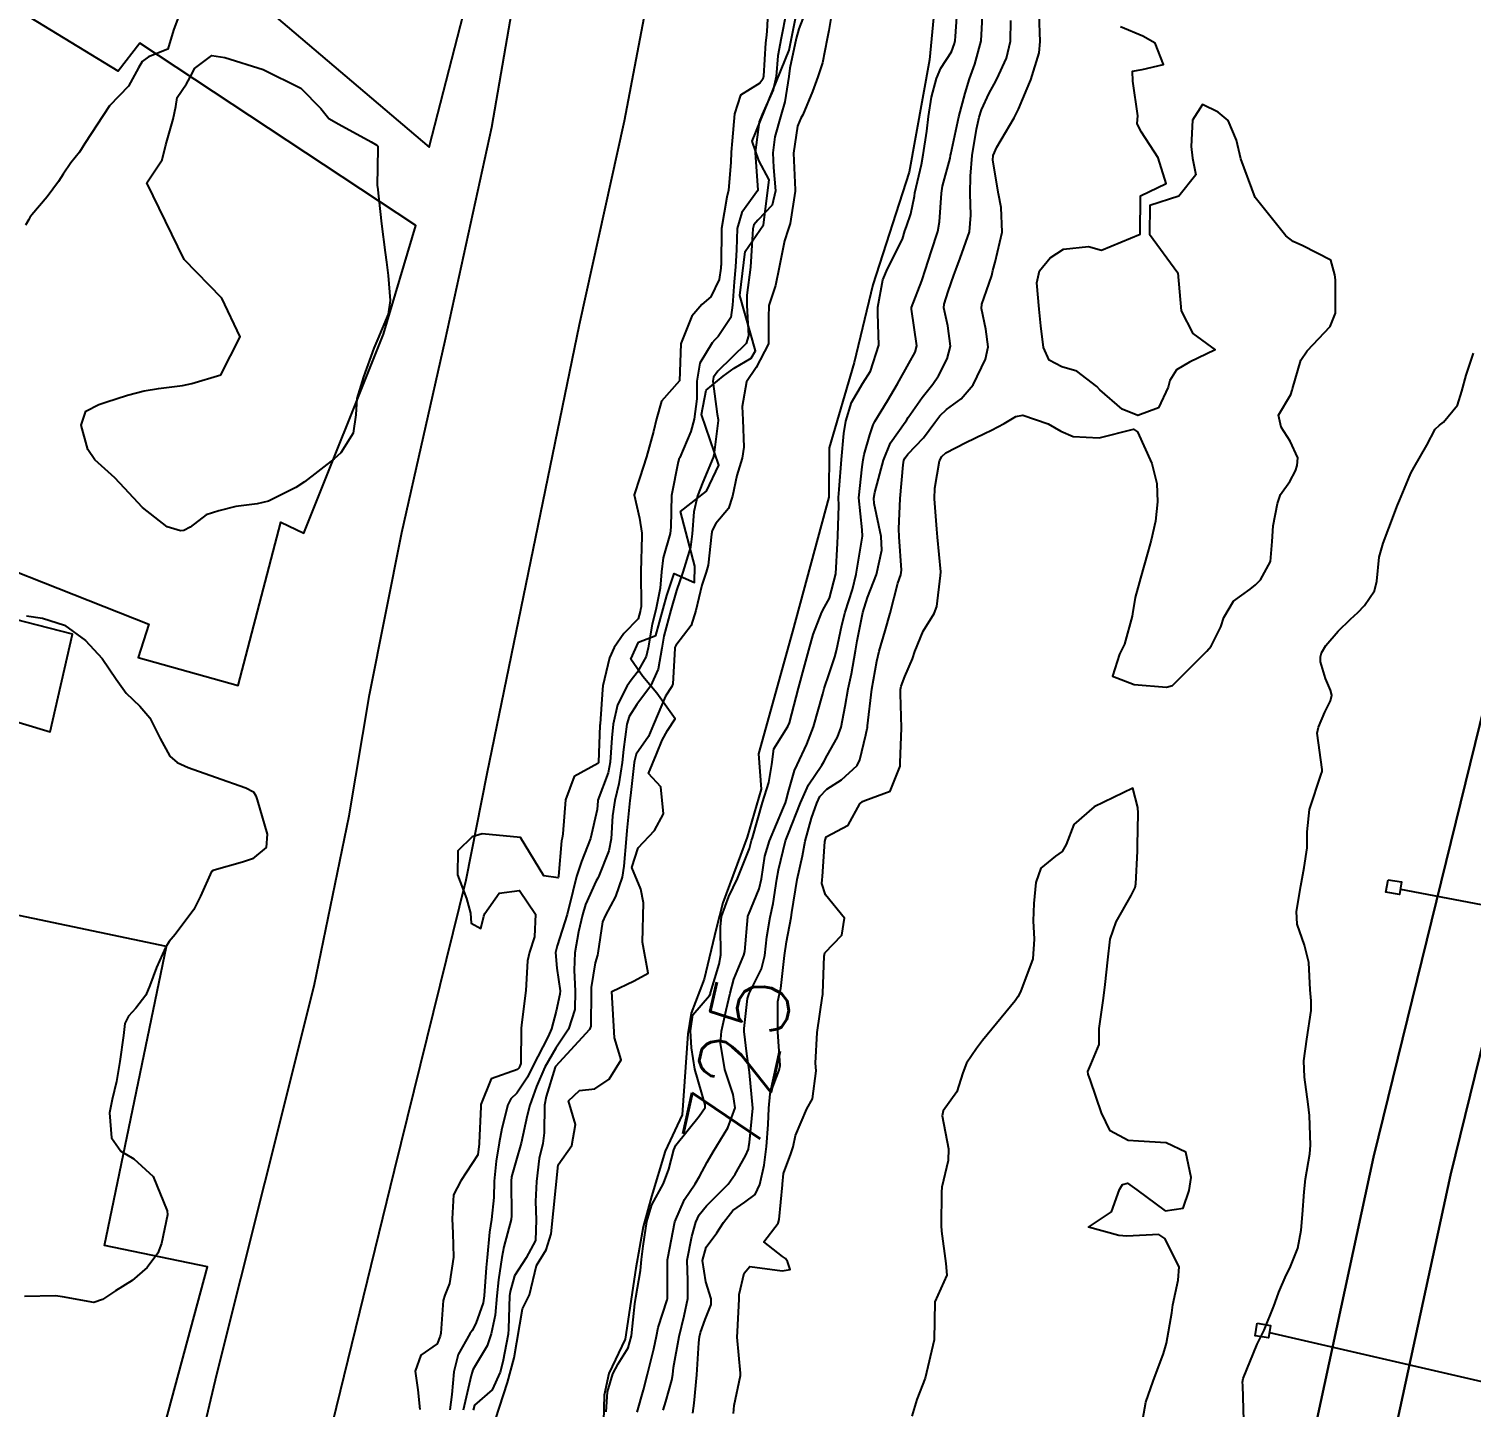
# Model space of a CAD drawing. Header units: metres. Extents: x 318500 to 325275, y 7408834 to 7428799.
# Drawn here: x 323401 to 323476.5, y 7419351.2 to 7419423.3 of the extents above; entities that cross this region are included whole.
import ezdxf
from ezdxf.enums import TextEntityAlignment as Align

# ---------------------------------------------------------------- set-up
doc = ezdxf.new("R2010")
doc.units = ezdxf.units.M
doc.header["$MEASUREMENT"] = 0
for name, color, linetype in [('Cotas', 45, 'Continuous'), ('Curvas de Nivel 1m', 11, 'Continuous'), ('Curvas de Nivel 5m', 15, 'Continuous'), ('Edificações', 30, 'Continuous'), ('Hidrografia', 140, 'Continuous'), ('Linha Férrea', 20, 'Continuous'), ('Pórticos', 45, 'Continuous'), ('Vias Primárias', 230, 'Continuous')]:
    doc.layers.add(name, color=color, linetype=linetype)
doc.styles.add('Style-STANDARD', font='STANDARD.shx')

msp = doc.modelspace()

# ---------------------------------------------------------------- linework, layer by layer
at = {"layer": 'Curvas de Nivel 1m', "flags": 128}
for points, elevation in [([(323409.34, 7419425.23), (323408.604, 7419423.241), (323408.305, 7419422.245), (323407.299, 7419421.843), (323406.961, 7419421.597), (323406.772, 7419421.265), (323406.247, 7419420.298), (323405.26, 7419419.28), (323403.968, 7419417.299), (323403.686, 7419416.851), (323403.225, 7419416.294), (323402.824, 7419415.706), (323402.583, 7419415.316), (323402, 7419414.52), (323401.184, 7419413.568), (323401.088, 7419413.424), (323401.037, 7419413.332), (323400.867, 7419413.024)], 727), ([(323439.732, 7419424.824), (323439.66, 7419423.162), (323439.612, 7419422.826), (323439.575, 7419422.567), (323439.484, 7419420.827), (323439.451, 7419420.664), (323439.284, 7419420.457), (323438.281, 7419419.839), (323437.959, 7419418.85), (323437.836, 7419417.441), (323437.78, 7419416.852), (323437.772, 7419416.312), (323437.653, 7419414.853), (323437.566, 7419414.494), (323437.289, 7419412.858), (323437.258, 7419410.956), (323437.252, 7419410.859), (323437.245, 7419410.772), (323437.15, 7419410.191), (323436.715, 7419409.286), (323436.258, 7419408.869), (323435.72, 7419408.275), (323435.166, 7419406.879), (323435.159, 7419406.82), (323435.08, 7419404.88), (323434.142, 7419403.816), (323433.884, 7419402.897), (323433.714, 7419402.226), (323433.354, 7419400.905), (323433.009, 7419399.828), (323432.714, 7419398.913), (323432.982, 7419397.697), (323433.12, 7419396.908), (323433.119, 7419396.757), (323433.067, 7419394.908), (323433.07, 7419393.056), (323433.047, 7419392.908), (323433.023, 7419392.803), (323432.913, 7419392.422), (323432.167, 7419391.652), (323431.666, 7419390.922), (323431.421, 7419390.386), (323431.078, 7419388.928), (323431.058, 7419388.728), (323430.928, 7419386.929), (323430.922, 7419386.846), (323430.844, 7419384.93), (323430.842, 7419384.897), (323430.809, 7419384.853), (323429.569, 7419384.178), (323429.111, 7419382.955), (323428.98, 7419381.175), (323428.936, 7419380.957), (323428.908, 7419380.807), (323428.746, 7419378.96), (323428.746, 7419378.944), (323428.729, 7419378.875), (323427.99, 7419378.971), (323426.76, 7419380.99), (323424.762, 7419381.179), (323424.227, 7419381.018), (323423.492, 7419380.286), (323423.473, 7419379.029), (323423.941, 7419377.793), (323424.145, 7419377.018), (323424.18, 7419376.503), (323424.692, 7419376.228), (323424.843, 7419376.864), (323424.892, 7419377.008), (323425.649, 7419378.068), (323426.718, 7419378.209), (323427.543, 7419376.977), (323427.499, 7419375.789), (323427.227, 7419374.982), (323427.129, 7419374.527), (323427.033, 7419372.984), (323426.808, 7419371.173), (323426.797, 7419370.987), (323426.773, 7419369.159), (323426.709, 7419368.988), (323426.673, 7419368.914), (323426.598, 7419368.838), (323425.232, 7419368.362), (323424.688, 7419367.009), (323424.68, 7419366.897), (323424.599, 7419365.009), (323424.598, 7419364.951), (323424.534, 7419364.384), (323423.632, 7419363.023), (323423.252, 7419362.286), (323423.183, 7419361.03), (323423.227, 7419360.28), (323423.248, 7419359.028), (323423.056, 7419357.64), (323422.796, 7419357.035), (323422.723, 7419356.748), (323422.594, 7419355.037), (323422.564, 7419354.881), (323422.402, 7419354.482), (323421.554, 7419353.891), (323421.248, 7419353.057), (323421.397, 7419352.081), (323421.5, 7419351.053)], 726), ([(323441.747, 7419424.385), (323441.325, 7419423.297), (323441.183, 7419422.802), (323440.864, 7419421.239), (323440.809, 7419420.807), (323440.6, 7419419.48), (323440.404, 7419418.813), (323440.074, 7419417.643), (323439.964, 7419416.819), (323439.998, 7419416.049), (323440.104, 7419414.817), (323439.935, 7419414.083), (323439.187, 7419413.299), (323438.973, 7419413.043), (323438.912, 7419412.834), (323438.9, 7419412.557), (323438.792, 7419410.836), (323438.612, 7419409.363), (323438.6, 7419408.838), (323438.701, 7419407.241), (323438.569, 7419406.838), (323437.085, 7419405.389), (323436.862, 7419405.082), (323436.831, 7419404.862), (323437.054, 7419403.131), (323437.101, 7419402.859), (323437.1, 7419402.808), (323437.041, 7419402.241), (323436.883, 7419401), (323436.845, 7419400.862), (323436.295, 7419399.579), (323436.031, 7419398.87), (323435.83, 7419398.028), (323435.741, 7419396.872), (323435.651, 7419396.182), (323435.251, 7419394.877), (323434.93, 7419393.904), (323434.628, 7419392.884), (323434.261, 7419391.528), (323434.15, 7419390.891), (323433.973, 7419389.794), (323433.572, 7419388.899), (323432.85, 7419387.939), (323432.443, 7419387.315), (323432.327, 7419386.915), (323432.147, 7419385.59), (323432.081, 7419384.917), (323431.914, 7419383.798), (323431.701, 7419382.921), (323431.57, 7419382.124), (323431.499, 7419380.923), (323431.388, 7419380.286), (323430.844, 7419378.929), (323430.802, 7419378.856), (323430.727, 7419378.711), (323430.172, 7419377.474), (323430.009, 7419376.94), (323429.793, 7419376.046), (323429.613, 7419374.946), (323429.571, 7419374.042), (323429.62, 7419372.945), (323429.605, 7419371.976), (323429.275, 7419370.95), (323428.61, 7419369.961), (323428.035, 7419368.968), (323427.606, 7419367.954), (323427.249, 7419366.98), (323427.115, 7419366.428), (323426.801, 7419364.986), (323426.531, 7419364.076), (323426.294, 7419363.221), (323426.272, 7419362.992), (323426.297, 7419361.188), (323426.272, 7419360.992), (323425.896, 7419359.568), (323425.785, 7419358.997), (323425.608, 7419357.838), (323425.53, 7419356.999), (323425.435, 7419355.99), (323425.235, 7419355.002), (323425.02, 7419354.384), (323424.385, 7419353.332), (323424.26, 7419353.134), (323424.227, 7419353.012), (323424.189, 7419352.823), (323423.77, 7419351.019)], 724), ([(323443.151, 7419424.782), (323442.891, 7419423.218), (323442.816, 7419422.785), (323442.559, 7419421.53), (323442.319, 7419420.79), (323442.04, 7419420.031), (323441.535, 7419418.797), (323441.428, 7419418.629), (323441.254, 7419418.212), (323441.049, 7419416.803), (323441.13, 7419414.882), (323441.132, 7419414.801), (323440.871, 7419413.118), (323440.772, 7419412.806), (323440.576, 7419412.211), (323440.306, 7419410.813), (323440.098, 7419409.863), (323439.759, 7419408.821), (323439.74, 7419408.201), (323439.733, 7419406.82), (323439.087, 7419405.579), (323438.59, 7419404.837), (323438.359, 7419403.542), (323438.403, 7419402.84), (323438.457, 7419401.41), (323438.364, 7419400.84), (323438.087, 7419399.92), (323437.864, 7419398.847), (323437.646, 7419398.195), (323436.978, 7419397.413), (323436.791, 7419397.044), (323436.756, 7419396.862), (323436.575, 7419395.234), (323436.481, 7419394.865), (323436.256, 7419394.189), (323435.946, 7419392.865), (323435.701, 7419392.075), (323434.892, 7419391.037), (323434.842, 7419390.929), (323434.836, 7419390.881), (323434.727, 7419389.018), (323434.679, 7419388.883), (323434.345, 7419388.378), (323433.73, 7419386.897), (323433.461, 7419386.27), (323432.817, 7419385.343), (323432.726, 7419384.996), (323432.714, 7419384.911), (323432.519, 7419383.178), (323432.482, 7419382.913), (323432.324, 7419381.355), (323432.299, 7419380.915), (323432.176, 7419379.478), (323432.077, 7419378.917), (323431.738, 7419377.896), (323431.203, 7419376.925), (323431.053, 7419376.57), (323430.812, 7419374.929), (323430.785, 7419374.822), (323430.672, 7419374.417), (323430.458, 7419373.127), (323430.453, 7419372.933), (323430.449, 7419371.106), (323430.381, 7419370.934), (323428.6, 7419369.003), (323428.578, 7419368.96), (323428.111, 7419367.433), (323428.018, 7419366.968), (323427.993, 7419365.524), (323427.93, 7419364.969), (323427.746, 7419364.185), (323427.607, 7419362.974), (323427.546, 7419361.933), (323427.585, 7419360.974), (323427.547, 7419359.901), (323427.056, 7419358.981), (323426.451, 7419358.046), (323426.216, 7419357.219), (323426.191, 7419356.992), (323426.138, 7419355.268), (323426.111, 7419354.993), (323425.834, 7419353.55), (323425.692, 7419352.997), (323425.285, 7419352.086), (323424.363, 7419351.27), (323424.286, 7419351.011)], 723), ([(323431.252, 7419350.921), (323431.317, 7419351.98), (323431.602, 7419352.918), (323431.878, 7419353.433), (323432.404, 7419354.278), (323432.568, 7419354.908), (323432.752, 7419356.588), (323432.8, 7419356.905), (323433.037, 7419358.326), (323433.094, 7419358.901), (323433.174, 7419359.597), (323433.37, 7419360.897), (323433.634, 7419361.762), (323434.238, 7419362.884), (323434.531, 7419363.636), (323434.784, 7419364.639), (323434.899, 7419364.875), (323436.115, 7419366.406), (323436.426, 7419366.852), (323436.432, 7419366.993), (323435.879, 7419368.861), (323435.718, 7419369.97), (323435.663, 7419370.864), (323435.786, 7419371.709), (323436.648, 7419372.71), (323436.699, 7419372.8), (323436.711, 7419372.849), (323437.156, 7419374.362), (323437.245, 7419374.844), (323437.23, 7419376.309), (323437.274, 7419376.844), (323437.666, 7419377.89), (323438.124, 7419378.836), (323438.296, 7419379.275), (323438.754, 7419380.412), (323438.834, 7419380.754), (323438.852, 7419380.829), (323438.903, 7419380.969), (323439.425, 7419382.82), (323439.756, 7419383.855), (323439.917, 7419384.813), (323440.011, 7419385.623), (323440.748, 7419386.801), (323440.842, 7419386.985), (323441.309, 7419388.793), (323441.644, 7419390.023), (323441.851, 7419390.79), (323442.079, 7419391.612), (323442.526, 7419392.784), (323442.664, 7419393.042), (323442.927, 7419393.513), (323443.259, 7419394.775), (323443.355, 7419396.383), (323443.371, 7419396.774), (323443.416, 7419398.352), (323443.411, 7419398.774), (323443.433, 7419399.202), (323443.559, 7419400.772), (323443.69, 7419402.121), (323443.79, 7419402.769), (323444.081, 7419403.748), (323444.674, 7419404.756), (323445.086, 7419405.396), (323445.519, 7419406.744), (323445.464, 7419408.405), (323445.453, 7419408.745), (323445.731, 7419410.162), (323445.963, 7419410.738), (323446.745, 7419412.295), (323446.882, 7419412.724), (323446.955, 7419412.951), (323447.194, 7419413.62), (323447.375, 7419414.551), (323447.403, 7419414.718), (323447.743, 7419416.205), (323447.839, 7419416.714), (323448.022, 7419417.943), (323448.121, 7419418.711), (323448.265, 7419419.72), (323448.534, 7419420.708), (323448.765, 7419421.239), (323449.311, 7419422.108), (323449.474, 7419422.541), (323449.509, 7419422.697), (323449.528, 7419422.903), (323449.651, 7419424.695)], 723), ([(323432.868, 7419350.902), (323433.198, 7419352.077), (323433.416, 7419352.895), (323433.738, 7419354.225), (323433.873, 7419354.888), (323433.97, 7419355.333), (323434.439, 7419356.793), (323434.457, 7419356.863), (323434.461, 7419356.88), (323434.46, 7419358.213), (323434.462, 7419358.88), (323434.471, 7419358.965), (323434.845, 7419360.875), (323435.342, 7419362.033), (323435.898, 7419362.859), (323436.132, 7419363.25), (323436.537, 7419363.99), (323436.853, 7419364.539), (323437.039, 7419364.845), (323437.612, 7419365.787), (323437.992, 7419366.836), (323437.89, 7419367.527), (323437.448, 7419368.842), (323437.232, 7419370.226), (323437.276, 7419370.843), (323437.533, 7419371.949), (323437.728, 7419372.839), (323437.933, 7419373.565), (323438.442, 7419374.832), (323438.493, 7419375.021), (323438.65, 7419376.831), (323438.66, 7419376.871), (323438.702, 7419376.944), (323439.251, 7419378.293), (323439.37, 7419378.82), (323439.554, 7419380.012), (323439.79, 7419380.815), (323440.53, 7419382.556), (323440.624, 7419382.802), (323440.662, 7419382.922), (323440.789, 7419383.384), (323441.109, 7419384.492), (323441.234, 7419384.794), (323441.741, 7419385.871), (323442.094, 7419386.781), (323442.58, 7419388.497), (323442.648, 7419388.773), (323442.698, 7419388.937), (323442.869, 7419389.393), (323443.214, 7419390.446), (323443.297, 7419390.774), (323443.583, 7419392.097), (323443.75, 7419392.768), (323444.132, 7419393.962), (323444.333, 7419394.759), (323444.415, 7419395.291), (323444.655, 7419396.755), (323444.645, 7419397.085), (323444.471, 7419398.758), (323444.647, 7419400.386), (323444.701, 7419400.755), (323444.744, 7419401.035), (323445.04, 7419402.052), (323445.219, 7419402.576), (323445.299, 7419402.746), (323445.96, 7419403.843), (323446.494, 7419404.729), (323447.091, 7419405.781), (323447.423, 7419406.391), (323447.495, 7419406.716), (323447.219, 7419408.629), (323447.225, 7419408.719), (323447.755, 7419410.11), (323447.958, 7419410.712), (323448.253, 7419411.625), (323448.602, 7419412.706), (323448.692, 7419413.2), (323448.786, 7419414.704), (323448.85, 7419415.069), (323449.238, 7419416.542), (323449.27, 7419416.67), (323449.272, 7419416.7), (323449.279, 7419416.738), (323449.703, 7419418.693), (323450.026, 7419419.941), (323450.263, 7419420.685), (323450.532, 7419421.451), (323450.863, 7419422.677), (323450.949, 7419424.289)], 724), ([(323435.782, 7419350.859), (323435.849, 7419351.377), (323435.982, 7419352.856), (323436.088, 7419354.536), (323436.136, 7419354.854), (323436.19, 7419355.076), (323436.424, 7419355.754), (323436.745, 7419356.538), (323436.742, 7419356.847), (323436.453, 7419357.739), (323436.294, 7419358.853), (323436.477, 7419359.544), (323437.041, 7419360.288), (323437.383, 7419360.841), (323437.878, 7419361.458), (323438.506, 7419361.909), (323439.037, 7419362.297), (323439.283, 7419362.819), (323439.521, 7419363.829), (323439.641, 7419364.814), (323439.721, 7419365.972), (323439.76, 7419366.812), (323439.831, 7419367.561), (323440.295, 7419368.805), (323440.35, 7419369.058), (323440.224, 7419370.806), (323440.237, 7419372.397), (323440.32, 7419372.805), (323440.379, 7419373.079), (323440.585, 7419374.801), (323440.687, 7419375.529), (323440.927, 7419376.797), (323440.96, 7419377.052), (323441.238, 7419378.792), (323441.518, 7419380.019), (323441.666, 7419380.786), (323441.983, 7419381.993), (323442.264, 7419382.778), (323442.427, 7419383.133), (323442.791, 7419383.518), (323443.557, 7419384.004), (323444.381, 7419384.754), (323444.527, 7419385.04), (323444.834, 7419386.365), (323444.903, 7419386.685), (323444.912, 7419386.749), (323444.913, 7419386.821), (323445.147, 7419388.746), (323445.404, 7419390.22), (323445.529, 7419390.74), (323445.838, 7419391.804), (323446.103, 7419392.732), (323446.512, 7419394.302), (323446.656, 7419394.724), (323446.697, 7419394.97), (323446.585, 7419396.726), (323446.561, 7419397.142), (323446.622, 7419398.726), (323446.781, 7419400.487), (323446.828, 7419400.723), (323446.885, 7419400.859), (323447.025, 7419401.038), (323447.847, 7419401.903), (323448.446, 7419402.706), (323448.7, 7419403.059), (323449.06, 7419403.382), (323449.825, 7419403.932), (323450.445, 7419404.68), (323451.094, 7419406.022), (323451.233, 7419406.668), (323451.114, 7419407.588), (323450.885, 7419408.674), (323450.907, 7419408.9), (323451.144, 7419409.594), (323451.422, 7419410.401), (323451.481, 7419410.665), (323451.602, 7419411.101), (323451.961, 7419412.658), (323451.908, 7419413.951), (323451.777, 7419414.661), (323451.478, 7419416.424), (323451.492, 7419416.666), (323451.69, 7419417.109), (323452.588, 7419418.65), (323452.822, 7419419.091), (323453.283, 7419420.174), (323453.416, 7419420.511), (323453.464, 7419420.638), (323453.903, 7419422.042), (323453.961, 7419422.634), (323453.902, 7419424.067)], 726), ([(323437.912, 7419350.834), (323437.946, 7419351.255), (323438.274, 7419352.831), (323438.276, 7419352.946), (323438.097, 7419354.833), (323438.114, 7419355.134), (323438.206, 7419356.832), (323438.211, 7419357.065), (323438.46, 7419358.188), (323438.761, 7419358.53), (323440.463, 7419358.304), (323440.88, 7419358.377), (323440.739, 7419358.796), (323440.626, 7419358.952), (323440.473, 7419359.051), (323439.492, 7419359.827), (323440.24, 7419360.804), (323440.298, 7419360.998), (323440.474, 7419362.801), (323440.479, 7419362.842), (323440.529, 7419363.392), (323440.905, 7419364.434), (323441.033, 7419364.793), (323441.151, 7419365.386), (323441.752, 7419366.782), (323442.044, 7419367.312), (323442.228, 7419368.776), (323442.206, 7419369.176), (323442.285, 7419370.775), (323442.568, 7419372.69), (323442.578, 7419372.771), (323442.584, 7419372.838), (323442.652, 7419374.77), (323442.683, 7419374.945), (323443.582, 7419375.876), (323443.723, 7419376.76), (323442.722, 7419377.99), (323442.537, 7419378.583), (323442.548, 7419378.773), (323442.569, 7419378.936), (323442.681, 7419380.771), (323442.762, 7419381.019), (323443.902, 7419381.626), (323444.515, 7419382.753), (323444.659, 7419382.874), (323444.783, 7419382.921), (323446.106, 7419383.415), (323446.622, 7419384.723), (323446.638, 7419384.897), (323446.691, 7419386.722), (323446.64, 7419388.505), (323446.65, 7419388.723), (323446.687, 7419388.898), (323446.87, 7419389.411), (323447.268, 7419390.333), (323447.391, 7419390.715), (323447.84, 7419391.777), (323448.407, 7419392.705), (323448.549, 7419393.079), (323448.749, 7419394.702), (323448.751, 7419394.894), (323448.585, 7419396.704), (323448.554, 7419397.127), (323448.426, 7419398.706), (323448.438, 7419399.273), (323448.692, 7419400.703), (323448.811, 7419400.914), (323449.026, 7419401.107), (323450.071, 7419401.647), (323451.042, 7419402.125), (323451.417, 7419402.292), (323452.067, 7419402.655), (323452.685, 7419403.016), (323453.057, 7419403.091), (323454.382, 7419402.627), (323455.044, 7419402.247), (323455.683, 7419401.968), (323457.04, 7419401.903), (323458.836, 7419402.352), (323459.047, 7419402.221), (323459.806, 7419400.552), (323460.053, 7419399.511), (323460.101, 7419398.549), (323459.994, 7419397.541), (323459.77, 7419396.552), (323459.598, 7419395.919), (323459.2, 7419394.557), (323459.148, 7419394.357), (323458.935, 7419393.546), (323458.792, 7419392.692), (323458.771, 7419392.562), (323458.368, 7419391.098), (323458.111, 7419390.572), (323457.735, 7419389.434), (323458.874, 7419388.987), (323460.558, 7419388.859), (323460.874, 7419388.945), (323462.456, 7419390.517), (323462.678, 7419390.728), (323462.897, 7419390.989), (323463.406, 7419392.009), (323463.572, 7419392.5), (323464.076, 7419393.35), (323464.943, 7419393.983), (323465.219, 7419394.204), (323465.486, 7419394.475), (323466.008, 7419395.421), (323466.099, 7419396.469), (323466.153, 7419397.298), (323466.38, 7419398.466), (323466.535, 7419398.937), (323467.017, 7419399.607), (323467.309, 7419400.173), (323467.403, 7419400.454), (323467.439, 7419400.859), (323467.043, 7419401.722), (323466.56, 7419402.465), (323466.435, 7419403.09), (323467.076, 7419404.169), (323467.146, 7419404.392), (323467.155, 7419404.459), (323467.597, 7419405.958), (323467.93, 7419406.448), (323469.123, 7419407.727), (323469.416, 7419408.426), (323469.412, 7419410.17), (323469.377, 7419410.427), (323469.172, 7419411.2), (323467.694, 7419411.94), (323467.186, 7419412.175), (323466.815, 7419412.464), (323465.21, 7419414.48), (323464.451, 7419416.492), (323464.226, 7419417.471), (323463.8, 7419418.502), (323463.267, 7419418.951), (323462.458, 7419419.336), (323461.928, 7419418.53), (323461.853, 7419417.138), (323461.932, 7419416.53), (323462.094, 7419415.66), (323461.21, 7419414.54), (323459.703, 7419414.055), (323459.683, 7419412.555), (323461.16, 7419410.54), (323461.331, 7419408.537), (323461.952, 7419407.361), (323463.11, 7419406.51), (323461.767, 7419405.863), (323461.094, 7419405.45), (323460.733, 7419404.894), (323460.655, 7419404.544), (323460.148, 7419403.465), (323459.058, 7419403.061), (323458.238, 7419403.397), (323457.077, 7419404.415), (323456.919, 7419404.592), (323455.866, 7419405.387), (323455.09, 7419405.611), (323454.432, 7419405.965), (323454.133, 7419406.63), (323453.988, 7419407.76), (323453.897, 7419408.632), (323453.779, 7419410.006), (323453.927, 7419410.632), (323454.482, 7419411.312), (323455.172, 7419411.775), (323456.483, 7419411.91), (323457.171, 7419411.729), (323459.18, 7419412.56), (323459.21, 7419414.56), (323460.553, 7419415.213), (323460.136, 7419416.551), (323459.253, 7419417.894), (323459.023, 7419418.329), (323459.055, 7419418.563), (323459.074, 7419418.752), (323458.801, 7419420.567), (323458.783, 7419421.082), (323459.299, 7419421.171), (323460.408, 7419421.445), (323459.968, 7419422.554), (323459.324, 7419422.914), (323458.165, 7419423.414)], 727), ([(323464.618, 7419350.476), (323464.562, 7419352.303), (323464.548, 7419352.478), (323464.582, 7419352.667), (323465.305, 7419354.467), (323465.674, 7419355.209), (323466.185, 7419356.454), (323466.25, 7419356.646), (323466.451, 7419357.188), (323466.834, 7419358.077), (323467.012, 7419358.445), (323467.433, 7419359.488), (323467.616, 7419360.439), (323467.686, 7419361.254), (323467.771, 7419362.437), (323467.847, 7419363.121), (323468.068, 7419364.435), (323468.1, 7419364.889), (323468.047, 7419366.435), (323467.988, 7419367.027), (323467.787, 7419368.438), (323467.756, 7419369.295), (323467.913, 7419370.437), (323468.145, 7419371.935), (323468.139, 7419372.438), (323468.083, 7419373.014), (323468.006, 7419374.44), (323467.791, 7419375.346), (323467.409, 7419376.45), (323467.376, 7419377.109), (323467.592, 7419378.447), (323467.778, 7419379.411), (323467.922, 7419380.443), (323467.93, 7419381.285), (323468.048, 7419382.441), (323468.667, 7419384.29), (323468.707, 7419384.432), (323468.706, 7419384.537), (323468.457, 7419386.436), (323468.519, 7419386.761), (323468.857, 7419387.538), (323469.149, 7419388.143), (323469.213, 7419388.425), (323469.14, 7419388.693), (323468.879, 7419389.3), (323468.629, 7419390.175), (323468.623, 7419390.434), (323468.671, 7419390.656), (323468.899, 7419391.031), (323469.557, 7419391.774), (323470.199, 7419392.411), (323470.575, 7419392.755), (323470.931, 7419393.127), (323471.448, 7419393.889), (323471.568, 7419394.394), (323471.694, 7419395.661), (323471.905, 7419396.391), (323472.206, 7419397.164), (323472.654, 7419398.383), (323472.758, 7419398.628), (323473.013, 7419399.249), (323473.357, 7419400.043), (323473.535, 7419400.372), (323474.188, 7419401.509), (323474.626, 7419402.356), (323474.844, 7419402.562), (323475.055, 7419402.711), (323475.793, 7419403.616), (323476.026, 7419404.336), (323476.241, 7419405.185), (323476.635, 7419406.327)], 728), ([(323400.909, 7419392.589), (323401.758, 7419392.471), (323402.902, 7419392.098), (323404.007, 7419391.293), (323404.876, 7419390.344), (323405.613, 7419389.269), (323406.136, 7419388.544), (323406.846, 7419387.865), (323407.363, 7419387.245), (323407.902, 7419386.161), (323408.418, 7419385.234), (323408.805, 7419384.909), (323409.379, 7419384.644), (323410.794, 7419384.149), (323412.384, 7419383.579), (323412.783, 7419383.378), (323412.916, 7419383.169), (323412.982, 7419382.964), (323413.503, 7419381.163), (323413.447, 7419380.466), (323412.74, 7419379.865), (323412.223, 7419379.693), (323410.731, 7419379.281), (323410.672, 7419379.26), (323410.6, 7419379.202), (323410.014, 7419377.907), (323409.669, 7419377.215), (323408.687, 7419375.909), (323408.373, 7419375.543), (323408.187, 7419375.235), (323407.716, 7419374.187), (323407.367, 7419373.243), (323407.151, 7419372.737), (323406.632, 7419372.051), (323406.25, 7419371.632), (323406.062, 7419371.258), (323405.983, 7419370.629), (323405.805, 7419369.262), (323405.626, 7419368.223), (323405.394, 7419367.268), (323405.258, 7419366.571), (323405.353, 7419365.268), (323405.844, 7419364.571), (323406.529, 7419364.174), (323407.544, 7419363.24), (323408.279, 7419361.446), (323408.286, 7419361.232), (323407.97, 7419359.733), (323407.779, 7419359.237), (323407.219, 7419358.476), (323406.446, 7419357.805), (323405.576, 7419357.263), (323404.895, 7419356.812), (323404.43, 7419356.646), (323402.795, 7419356.944), (323402.435, 7419356.996), (323400.802, 7419356.959)], 727), ([(323459.335, 7419350.545), (323459.487, 7419351.43), (323459.865, 7419352.538), (323460.405, 7419353.983), (323460.532, 7419354.406), (323460.565, 7419354.528), (323460.844, 7419356.116), (323460.897, 7419356.525), (323461.172, 7419357.81), (323461.233, 7419358.522), (323460.485, 7419360.005), (323460.166, 7419360.214), (323458.486, 7419360.123), (323458.069, 7419360.15), (323456.49, 7419360.59), (323457.681, 7419361.394), (323458.111, 7419362.566), (323458.256, 7419362.832), (323458.525, 7419362.901), (323459.021, 7419362.552), (323460.504, 7419361.448), (323461.439, 7419361.587), (323461.761, 7419362.518), (323461.863, 7419363.183), (323461.572, 7419364.52), (323460.555, 7419365.008), (323459.101, 7419365.098), (323458.556, 7419365.124), (323457.614, 7419365.628), (323457.163, 7419366.581), (323456.595, 7419368.268), (323456.471, 7419368.591), (323456.451, 7419368.743), (323456.608, 7419369.109), (323457.049, 7419370.159), (323457.04, 7419370.584), (323457.039, 7419370.989), (323457.271, 7419372.581), (323457.365, 7419373.284), (323457.491, 7419374.578), (323457.613, 7419375.66), (323457.924, 7419376.572), (323458.724, 7419377.952), (323458.922, 7419378.364), (323458.963, 7419378.558), (323459.045, 7419380.268), (323459.051, 7419380.557), (323459.085, 7419382.258), (323459.068, 7419382.557), (323458.8, 7419383.562), (323456.79, 7419382.59), (323455.725, 7419381.657), (323455.312, 7419380.612), (323455.114, 7419380.256), (323454.751, 7419380.015), (323453.991, 7419379.372), (323453.73, 7419378.625), (323453.62, 7419377.527), (323453.588, 7419376.627), (323453.649, 7419375.672), (323453.564, 7419374.627), (323452.92, 7419372.902), (323452.791, 7419372.638), (323452.648, 7419372.434), (323451.178, 7419370.662), (323450.935, 7419370.355), (323450.619, 7419369.935), (323450.107, 7419369.175), (323449.906, 7419368.677), (323449.597, 7419367.668), (323448.888, 7419366.687), (323448.834, 7419366.42), (323449.158, 7419364.684), (323449.148, 7419364.077), (323448.815, 7419362.687), (323448.784, 7419362.419), (323448.773, 7419360.687), (323448.788, 7419360.386), (323449.017, 7419358.685), (323449.066, 7419358.079), (323448.44, 7419356.69), (323448.41, 7419354.69), (323447.941, 7419352.697), (323447.494, 7419351.582), (323447.243, 7419350.707)], 727)]:
    msp.add_lwpolyline(points, dxfattribs=dict(at, elevation=elevation))
at = {"layer": 'Curvas de Nivel 1m', "elevation": 727, "flags": 128}
msp.add_lwpolyline([(323419.241, 7419417.221), (323419.297, 7419417.156), (323419.303, 7419417.099), (323419.298, 7419417.041), (323419.269, 7419415.099), (323419.275, 7419415.034), (323419.492, 7419413.095), (323419.679, 7419411.606), (323419.748, 7419411.091), (323419.846, 7419410.393), (323419.951, 7419409.088), (323419.835, 7419408.373), (323419.29, 7419407.088), (323419.095, 7419406.592), (323418.546, 7419405.098), (323418.202, 7419403.964), (323418.144, 7419403.104), (323418.002, 7419402.139), (323417.358, 7419401.115), (323417.017, 7419400.805), (323415.46, 7419399.599), (323415.001, 7419399.298), (323414.903, 7419399.249), (323414.731, 7419399.153), (323413.574, 7419398.581), (323412.989, 7419398.451), (323411.872, 7419398.301), (323410.983, 7419398.082), (323410.313, 7419397.877), (323409.479, 7419397.222), (323409.151, 7419397.043), (323408.967, 7419397.034), (323408.278, 7419397.237), (323406.985, 7419398.252), (323406.046, 7419399.264), (323405.542, 7419399.808), (323405.01, 7419400.28), (323404.48, 7419400.753), (323404.121, 7419401.293), (323403.774, 7419402.564), (323404.01, 7419403.296), (323404.69, 7419403.65), (323405.057, 7419403.774), (323406.191, 7419404.136), (323407.067, 7419404.362), (323407.823, 7419404.488), (323409.071, 7419404.641), (323409.559, 7419404.736), (323411.08, 7419405.2), (323412.102, 7419407.185), (323411.13, 7419409.2), (323409.16, 7419411.23), (323408.183, 7419413.24), (323407.21, 7419415.25), (323408.014, 7419416.456), (323408.212, 7419417.24), (323408.586, 7419418.569), (323408.727, 7419419.238), (323408.791, 7419419.713), (323409.278, 7419420.432), (323409.572, 7419420.939), (323409.712, 7419421.224), (323410.602, 7419421.909), (323411.299, 7419421.804), (323413.29, 7419421.18), (323415.276, 7419420.196), (323416.322, 7419419.134), (323416.733, 7419418.606), (323417.252, 7419418.318), (323418.948, 7419417.398)], close=True, dxfattribs=at)
at = {"layer": 'Curvas de Nivel 5m', "elevation": 725, "flags": 128}
for points in [[(323440.658, 7419424.135), (323440.399, 7419422.814), (323440.235, 7419421.887), (323440.142, 7419420.817), (323439.989, 7419420.109), (323439.41, 7419418.828), (323439.256, 7419418.434), (323439.039, 7419416.833), (323439.178, 7419414.863), (323439.167, 7419414.831), (323438.339, 7419413.697), (323438.101, 7419412.846), (323438.067, 7419411.744), (323438.021, 7419410.847), (323437.935, 7419410.061), (323437.861, 7419408.849), (323437.768, 7419408.203), (323437.105, 7419407.194), (323436.938, 7419407.026), (323436.799, 7419406.863), (323436.144, 7419405.815), (323435.992, 7419404.871), (323435.991, 7419403.946), (323435.856, 7419402.872), (323435.679, 7419402.235), (323435.093, 7419400.879), (323435.071, 7419400.828), (323435.018, 7419400.643), (323434.66, 7419398.885), (323434.628, 7419397.233), (323434.586, 7419396.886), (323434.231, 7419395.611), (323434.143, 7419394.892), (323434.076, 7419394.038), (323433.836, 7419392.896), (323433.654, 7419392.153), (323433.443, 7419390.902), (323433.335, 7419390.452), (323432.871, 7419389.623), (323432.555, 7419389.222), (323432.346, 7419388.915), (323431.839, 7419387.931), (323431.612, 7419386.922), (323431.548, 7419386.204), (323431.458, 7419384.924), (323431.358, 7419384.368), (323430.818, 7419382.93), (323430.809, 7419382.9), (323430.775, 7419382.442), (323430.431, 7419380.935), (323429.952, 7419379.732), (323429.696, 7419378.946), (323429.501, 7419378.166), (323429.199, 7419376.953), (323428.684, 7419375.317), (323428.592, 7419374.961), (323428.668, 7419374.154), (323428.831, 7419372.957), (323428.827, 7419372.777), (323428.634, 7419371.899), (323428.387, 7419370.963), (323428.217, 7419370.567), (323427.395, 7419368.978), (323427.129, 7419368.445), (323426.579, 7419367.613), (323426.262, 7419367.305), (323426.093, 7419366.995), (323425.792, 7419365.757), (323425.646, 7419364.999), (323425.484, 7419364.047), (323425.388, 7419363.001), (323425.364, 7419362.145), (323425.243, 7419361.002), (323425.147, 7419360.336), (323425.017, 7419359.004), (323424.97, 7419358.49), (323424.855, 7419357.006), (323424.804, 7419356.637), (323424.418, 7419355.553), (323424.233, 7419355.193), (323424.117, 7419355.014), (323423.495, 7419353.922), (323423.275, 7419353.027), (323423.169, 7419351.829), (323423.059, 7419351.03)], [(323434.236, 7419351.008), (323434.369, 7419351.463), (323434.684, 7419352.577), (323434.729, 7419352.875), (323434.772, 7419353.252), (323435.073, 7419354.87), (323435.334, 7419355.959), (323435.525, 7419356.864), (323435.514, 7419357.804), (323435.489, 7419358.865), (323435.724, 7419360.103), (323435.935, 7419360.858), (323436.11, 7419361.241), (323436.503, 7419361.712), (323437.077, 7419362.279), (323437.623, 7419362.839), (323438.001, 7419363.362), (323438.542, 7419364.318), (323438.694, 7419364.682), (323438.716, 7419364.828), (323438.741, 7419365.017), (323438.92, 7419366.825), (323438.747, 7419368.679), (323438.726, 7419368.828), (323438.612, 7419369.659), (323438.465, 7419370.832), (323438.47, 7419370.993), (323438.647, 7419372.557), (323438.731, 7419372.829), (323439.379, 7419374.11), (323439.556, 7419374.817), (323439.659, 7419375.785), (323439.833, 7419376.813), (323439.987, 7419377.535), (323440.18, 7419378.808), (323440.257, 7419379.288), (323440.633, 7419380.802), (323440.764, 7419381.157), (323441.414, 7419382.79), (323441.831, 7419383.748), (323442.529, 7419384.774), (323442.642, 7419384.943), (323442.818, 7419385.275), (323443.357, 7419386.24), (323443.536, 7419386.763), (323443.751, 7419387.861), (323443.917, 7419388.759), (323444.08, 7419389.553), (323444.296, 7419390.759), (323444.379, 7419391.276), (323444.674, 7419392.754), (323444.928, 7419393.543), (323445.398, 7419394.743), (323445.676, 7419396.022), (323445.633, 7419396.74), (323445.276, 7419398.466), (323445.249, 7419398.746), (323445.303, 7419399.045), (323445.765, 7419400.739), (323446.131, 7419401.636), (323446.896, 7419402.722), (323446.961, 7419402.811), (323447.054, 7419402.958), (323447.775, 7419404.007), (323448.341, 7419404.707), (323448.642, 7419405.147), (323449.093, 7419406.042), (323449.263, 7419406.698), (323449.116, 7419407.758), (323448.916, 7419408.702), (323448.934, 7419408.901), (323449.143, 7419409.559), (323449.436, 7419410.416), (323449.535, 7419410.694), (323449.775, 7419411.3), (323450.261, 7419412.684), (323450.331, 7419413.545), (323450.285, 7419414.684), (323450.317, 7419415.59), (323450.403, 7419416.683), (323450.629, 7419418.054), (323450.771, 7419418.677), (323450.882, 7419419.059), (323451.279, 7419419.928), (323451.551, 7419420.401), (323451.696, 7419420.664), (323452.197, 7419421.766), (323452.411, 7419422.654), (323452.424, 7419423.746)]]:
    msp.add_lwpolyline(points, dxfattribs=at)
at = {"layer": 'Edificações'}
for points in [[(323403.874, 7419432.506), (323421.986, 7419417.11), (323425.863, 7419432.169)], [(323394.686, 7419397.133), (323407.309, 7419392.154), (323406.761, 7419390.4), (323411.99, 7419388.939), (323414.221, 7419397.486), (323415.432, 7419396.912), (323419.602, 7419407.327), (323421.288, 7419413.01), (323406.843, 7419422.555), (323405.709, 7419421.094), (323399.337, 7419424.97)], [(323389.806, 7419390.231), (323402.148, 7419386.515), (323403.312, 7419391.631), (323393.069, 7419394.252)], [(323403.048, 7419331.335), (323410.385, 7419358.511), (323404.994, 7419359.637), (323408.237, 7419375.274), (323392.858, 7419378.512)]]:
    msp.add_lwpolyline(points, dxfattribs=at)
at = {"layer": 'Hidrografia'}
for points in [[(323425.463, 7419350.528), (323426.077, 7419352.469), (323426.426, 7419353.75), (323426.872, 7419356.317), (323427.235, 7419357.055), (323427.598, 7419358.592), (323428.1, 7419359.4), (323428.365, 7419360.235), (323428.728, 7419363.861), (323429.454, 7419364.867), (323429.635, 7419365.967), (323429.272, 7419367.196), (323429.844, 7419367.739), (323430.652, 7419367.823), (323431.406, 7419368.342), (323432.033, 7419369.344), (323431.685, 7419370.499), (323431.546, 7419372.93), (323432.703, 7419373.487), (323433.442, 7419373.877), (323433.138, 7419375.513), (323433.193, 7419377.56), (323433.054, 7419378.283), (323432.594, 7419379.419), (323432.914, 7419380.449), (323433.778, 7419381.354), (323434.252, 7419382.231), (323434.1, 7419383.631), (323433.459, 7419384.327), (323433.877, 7419385.344), (323434.183, 7419386.081), (323434.462, 7419386.582), (323434.852, 7419387.195), (323433.905, 7419388.54), (323433.167, 7419389.417), (323432.539, 7419390.308), (323432.93, 7419391.199), (323433.85, 7419391.561), (323434.422, 7419393.642), (323434.801, 7419394.8), (323435.871, 7419394.332), (323435.893, 7419395.178), (323435.135, 7419398.051), (323436.498, 7419399.112), (323437.145, 7419400.47), (323436.231, 7419403.12), (323436.476, 7419404.39), (323437.368, 7419405.124), (323437.947, 7419405.547), (323438.839, 7419406.06), (323439.062, 7419406.46), (323438.237, 7419409.351), (323438.527, 7419411.644), (323439.486, 7419413.047), (323439.777, 7419415.395), (323439.242, 7419416.419), (323438.885, 7419417.421), (323440.825, 7419422.193), (323441.831, 7419427.285)], [(323448.574, 7419425.91), (323448.164, 7419421.683), (323447.104, 7419415.81), (323445.201, 7419409.91), (323444.223, 7419405.841), (323442.919, 7419401.377), (323442.891, 7419398.8), (323440.989, 7419391.758), (323439.223, 7419385.366), (323439.358, 7419383.522), (323438.625, 7419380.999), (323437.347, 7419377.563), (323436.993, 7419376.199), (323436.369, 7419373.567), (323435.688, 7419371.795), (323435.525, 7419370.71), (323435.225, 7419366.471), (323434.328, 7419364.563), (323433.621, 7419362.203), (323433.187, 7419360.602), (323432.805, 7419358.451), (323432.235, 7419354.735), (323431.39, 7419352.932), (323431.145, 7419351.792), (323431.091, 7419349.731)]]:
    msp.add_lwpolyline(points, dxfattribs=at)
at = {"layer": 'Linha Férrea'}
for points in [[(323843.705, 7420529.863, -0.339852), (323771.4, 7420065.587), (323704.487, 7420002.468, 0.137972), (323573.117, 7419776.141), (323569.018, 7419760.257, 0.009911), (323565.266, 7419744.042), (323557.569, 7419705.285), (323544.41, 7419647.347), (323509.546, 7419502.298), (323475.425, 7419363.32), (323454.167, 7419264.774, -0.048865), (323374.489, 7419022.071), (323336.216, 7418936.841), (323318.171, 7418898.232), (323303.703, 7418864.835, 0.016709)], [(323303.703, 7418864.835), (323318.171, 7418898.232), (323336.216, 7418936.841), (323374.489, 7419022.071, 0.048865), (323454.167, 7419264.774), (323475.425, 7419363.32), (323509.546, 7419502.298), (323544.41, 7419647.347), (323557.569, 7419705.285), (323565.266, 7419744.042, -0.009911), (323569.018, 7419760.257), (323573.117, 7419776.141, -0.137972), (323704.487, 7420002.468), (323771.4, 7420065.587, 0.339852), (323843.705, 7420529.863, 0.104587)], [(323840.146, 7420527.887, -0.339824), (323768.602, 7420068.543), (323704.141, 7420007.763, 0.140169), (323569.283, 7419777.13), (323565.155, 7419761.392, -0.000234), (323561.228, 7419744.645), (323553.453, 7419705.875), (323540.362, 7419648.042), (323505.529, 7419503.284), (323471.394, 7419364.249), (323450.124, 7419265.645, -0.047372), (323375.492, 7419034.63), (323347.077, 7418970.203), (323316.211, 7418903.384), (323295.96, 7418857.357)], [(323295.96, 7418857.357), (323316.211, 7418903.384), (323347.077, 7418970.203), (323375.492, 7419034.63, 0.047372), (323450.124, 7419265.645), (323471.394, 7419364.249), (323505.529, 7419503.284), (323540.362, 7419648.042), (323553.453, 7419705.875), (323561.228, 7419744.645, 0.000234), (323565.155, 7419761.392), (323569.283, 7419777.13, -0.140169), (323704.141, 7420007.763), (323768.602, 7420068.543, 0.339824), (323840.146, 7420527.887, 0.098634)]]:
    msp.add_lwpolyline(points, format="xyb", dxfattribs=at)
at = {"layer": 'Pórticos'}
for points in [[(323472.158, 7419378.774), (323472.866, 7419378.657), (323472.758, 7419378.006), (323472.051, 7419378.122)], [(323465.307, 7419355.564), (323466.014, 7419355.447), (323465.907, 7419354.795), (323465.199, 7419354.912)]]:
    msp.add_lwpolyline(points, close=True, dxfattribs=at)
for points in [[(323472.804, 7419378.284), (323488.408, 7419375.321)], [(323465.954, 7419355.08), (323481.606, 7419351.468)]]:
    msp.add_lwpolyline(points, dxfattribs=at)
at = {"layer": 'Vias Primárias'}
for points in [[(323715.644, 7420145.548, 0), (323709.04, 7420132.939)], [(323831.088, 7420001.787, 0), (323833.844, 7420008.443, 0.220888)]]:
    msp.add_lwpolyline(points, format="xyb", dxfattribs=at)
for points in [[(323408.179, 7419341.541), (323410.872, 7419352.905), (323413.388, 7419362.913), (323415.963, 7419373.214), (323417.8, 7419382.112), (323418.862, 7419388.445), (323420.56, 7419396.938), (323422.825, 7419406.993), (323425.266, 7419418.149), (323427.354, 7419430.285), (323430.105, 7419441.121), (323432.74, 7419451.54), (323435.049, 7419461.013), (323437.446, 7419469.595), (323440.318, 7419480.844), (323442.094, 7419487.984), (323444.373, 7419497.544)], [(323450.743, 7419494.45), (323448.403, 7419485.126), (323446.804, 7419479.73), (323443.163, 7419466.065), (323440.764, 7419456.502), (323438.78, 7419448.389), (323436.266, 7419438.12), (323434.372, 7419429.948), (323432.184, 7419418.479), (323429.832, 7419407.808), (323424.999, 7419384.311), (323423.908, 7419378.753), (323420.156, 7419363.556), (323417.115, 7419351.147), (323413.125, 7419334.761), (323410.368, 7419322.55), (323406.758, 7419307.531), (323403.196, 7419293.422), (323400.156, 7419279.646), (323394.828, 7419259.475), (323389.993, 7419239.871), (323385.53, 7419220.177), (323383.791, 7419213.976), (323381.066, 7419205.33)]]:
    msp.add_lwpolyline(points, dxfattribs=at)

# ---------------------------------------------------------------- texts
at = {"layer": 'Cotas', "style": 'Style-STANDARD'}
msp.add_text('725', height=4, rotation=77.453, dxfattribs=at).set_placement((323438.139, 7419369.164, 725), align=Align.MIDDLE_CENTER)

doc.saveas('drawing.dxf')
